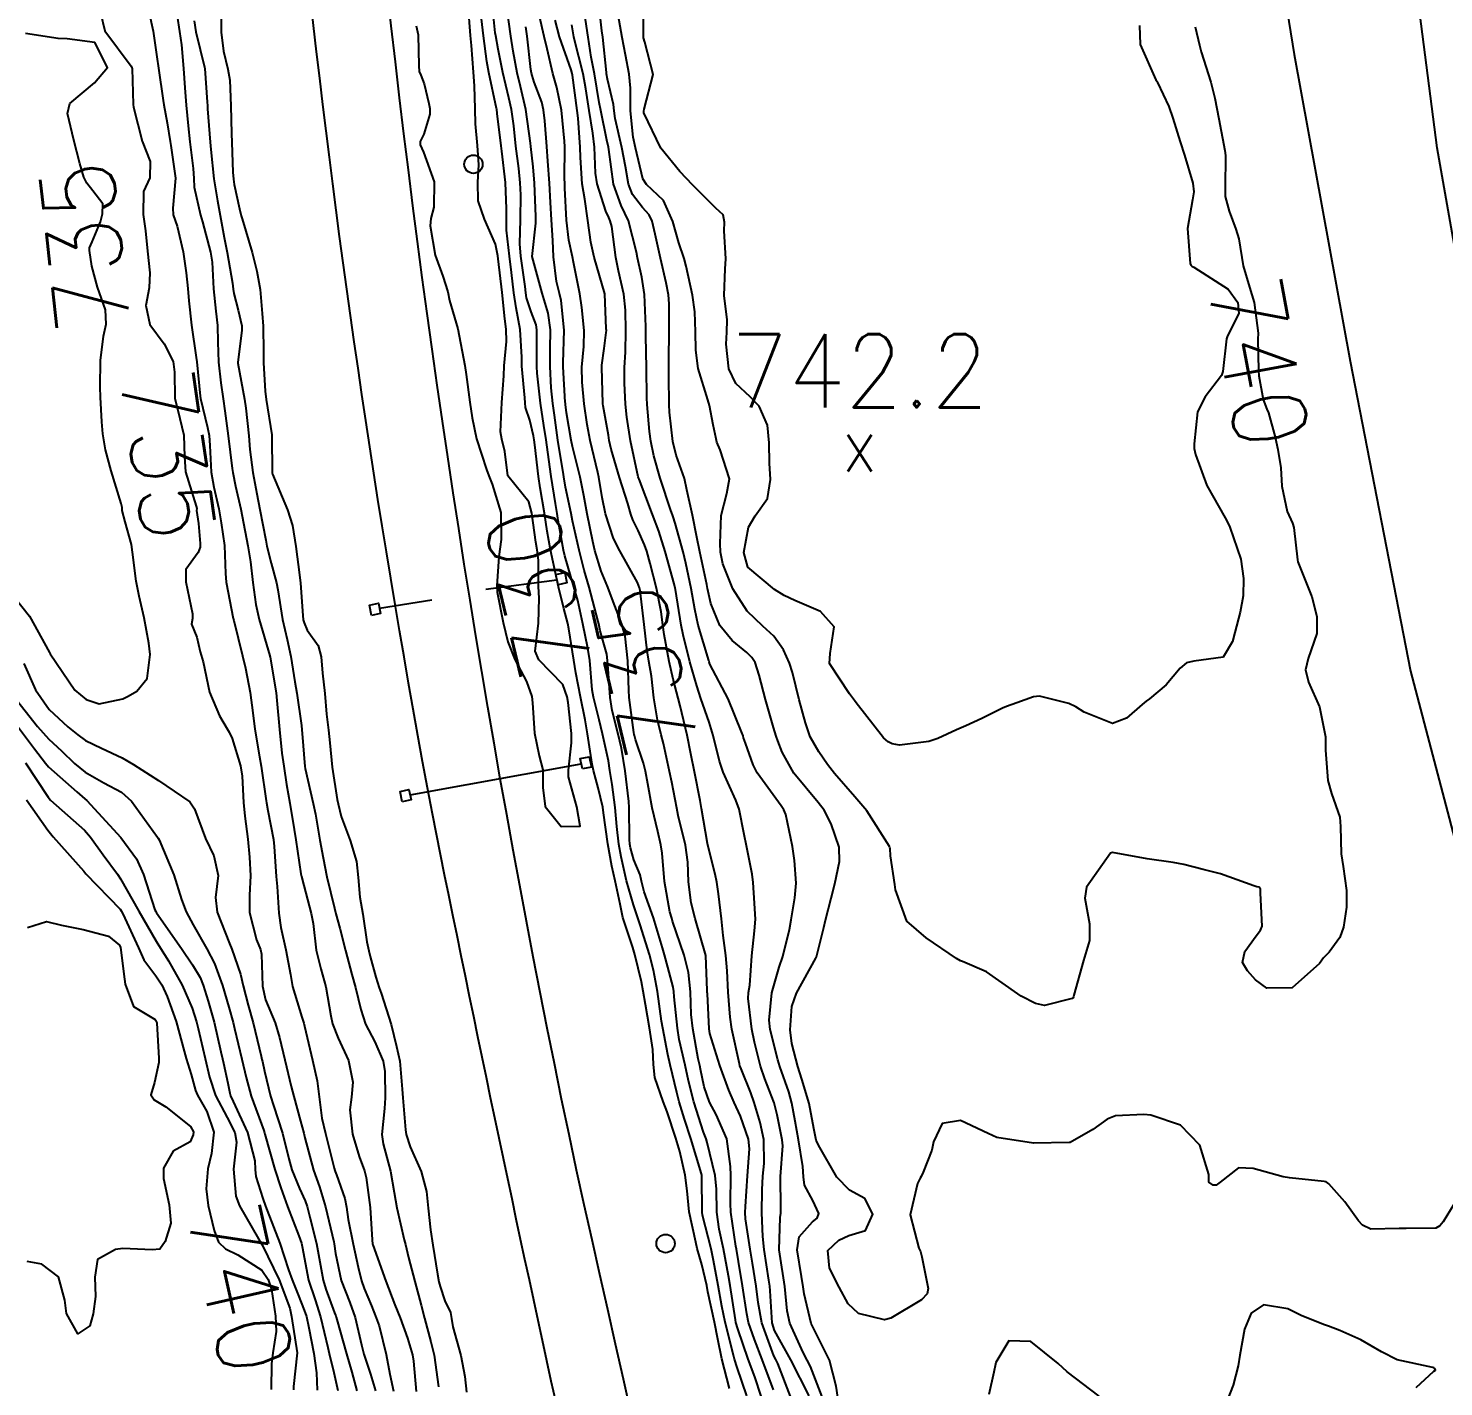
# Model space of a CAD drawing. Header units: metres. Extents: x 318500 to 325275, y 7408834 to 7428799.
# Drawn here: x 320151.9 to 320229.2, y 7413713.4 to 7413787.5 of the extents above; entities that cross this region are included whole.
import ezdxf
from ezdxf.enums import TextEntityAlignment as Align

# ---------------------------------------------------------------- set-up
doc = ezdxf.new("R2010")
doc.units = ezdxf.units.M
doc.header["$MEASUREMENT"] = 0
for name, color, linetype in [('Cotas', 45, 'Continuous'), ('Curvas de Nivel 1m', 11, 'Continuous'), ('Curvas de Nivel 5m', 15, 'Continuous'), ('Linha Férrea', 20, 'Continuous'), ('Pontos Cotados', 45, 'Continuous'), ('Postes', 20, 'Continuous'), ('Pórticos', 45, 'Continuous'), ('Vias Primárias', 230, 'Continuous')]:
    doc.layers.add(name, color=color, linetype=linetype)
doc.styles.add('Style-STANDARD', font='STANDARD.shx')

# ---------------------------------------------------------------- blocks, each defined once
blk = doc.blocks.new('ELVTXT_81')
at = {"layer": 'Pontos Cotados', "linetype": 'Continuous', "style": 'Style-STANDARD'}
for s, height, p in [('742.2', 4, (0, 4)), ('x', 3, (0, 0))]:
    blk.add_text(s, height=height, dxfattribs=at).set_placement(p, align=Align.MIDDLE_CENTER)

msp = doc.modelspace()

# ---------------------------------------------------------------- linework, layer by layer
at = {"layer": 'Curvas de Nivel 1m', "flags": 128}
for points, elevation in [([(320159.919, 7413788.962), (320160.168, 7413787.281), (320160.278, 7413786.56), (320160.388, 7413785.277), (320160.463, 7413784.21), (320160.534, 7413783.275), (320160.641, 7413782.135), (320160.737, 7413781.271), (320160.915, 7413779.822), (320160.95, 7413779.268), (320160.982, 7413778.794), (320161.323, 7413777.262), (320161.435, 7413776.898), (320161.87, 7413775.253), (320161.952, 7413774.702), (320162.031, 7413773.25), (320162.157, 7413772.037), (320162.25, 7413771.247), (320162.261, 7413770.332), (320162.305, 7413769.245), (320162.432, 7413768.124), (320162.553, 7413767.241), (320162.654, 7413766.6), (320162.838, 7413765.237), (320163.046, 7413763.44), (320163.078, 7413763.233), (320163.239, 7413762.487), (320163.517, 7413761.227), (320163.59, 7413760.853), (320163.906, 7413759.223), (320164.052, 7413758.356), (320164.183, 7413757.22), (320164.344, 7413756.026), (320164.524, 7413755.216), (320165.103, 7413753.228), (320165.105, 7413753.21), (320165.119, 7413753.153), (320165.444, 7413751.205), (320165.496, 7413750.791), (320165.628, 7413749.201), (320165.762, 7413747.915), (320165.861, 7413747.198), (320166.023, 7413746.197), (320166.191, 7413745.192), (320166.427, 7413743.75), (320166.522, 7413743.185), (320166.806, 7413741.338), (320166.834, 7413741.181), (320166.953, 7413740.695), (320167.36, 7413739.174), (320167.468, 7413738.626), (320167.635, 7413737.169), (320167.88, 7413736.155), (320168.169, 7413735.161), (320168.428, 7413733.585), (320168.527, 7413733.155), (320168.838, 7413732.36), (320169.393, 7413731.141), (320169.632, 7413729.961), (320169.559, 7413729.139), (320169.476, 7413728.453), (320169.612, 7413727.137), (320169.978, 7413725.905), (320170.269, 7413725.127), (320170.366, 7413724.756), (320170.571, 7413723.122), (320170.694, 7413721.363), (320170.712, 7413721.12), (320170.719, 7413721.09), (320171.441, 7413719.112), (320171.931, 7413717.823), (320172.218, 7413717.104), (320172.624, 7413716.007), (320172.894, 7413715.096), (320172.952, 7413714.748), (320173.089, 7413713.092)], 733), ([(320191.128, 7413712.852), (320190.603, 7413714.405), (320190.461, 7413714.861), (320190.405, 7413715.07), (320189.955, 7413716.867), (320189.765, 7413717.752), (320189.571, 7413718.871), (320189.321, 7413720.233), (320189.187, 7413720.875), (320188.717, 7413722.709), (320188.691, 7413722.88), (320188.682, 7413724.824), (320188.676, 7413724.881), (320188.656, 7413724.967), (320188.07, 7413726.891), (320187.737, 7413727.944), (320187.443, 7413728.9), (320187.312, 7413729.409), (320186.955, 7413730.908), (320186.828, 7413731.477), (320186.539, 7413732.915), (320186.482, 7413733.289), (320186.264, 7413734.919), (320186.041, 7413736.072), (320185.813, 7413736.926), (320185.304, 7413738.555), (320185.175, 7413738.936), (320184.94, 7413739.632), (320184.569, 7413740.946), (320184.28, 7413742.257), (320184.152, 7413742.952), (320184.042, 7413743.906), (320183.948, 7413744.956), (320183.775, 7413746.213), (320183.663, 7413746.961), (320183.577, 7413747.494), (320183.258, 7413748.967), (320183.071, 7413749.731), (320182.766, 7413750.973), (320182.698, 7413751.372), (320182.556, 7413752.976), (320182.464, 7413753.64), (320182.191, 7413754.979), (320181.903, 7413756.238), (320181.7, 7413756.985), (320181.195, 7413758.684), (320181.122, 7413758.991), (320180.835, 7413760.615), (320180.777, 7413760.997), (320180.687, 7413761.539), (320180.463, 7413763.002), (320180.328, 7413763.94), (320180.176, 7413765.007), (320180.062, 7413765.783), (320179.879, 7413767.011), (320179.69, 7413768.649), (320179.67, 7413769.015), (320179.681, 7413770.689), (320179.681, 7413771.015), (320179.634, 7413771.287), (320179.37, 7413772.001), (320179.116, 7413772.762), (320179.07, 7413773.025), (320179.029, 7413773.382), (320178.797, 7413775.029), (320178.749, 7413775.701), (320178.786, 7413777.03), (320178.803, 7413778.379), (320178.771, 7413779.03), (320178.688, 7413779.815), (320178.534, 7413781.034), (320178.41, 7413782.133), (320178.282, 7413783.039), (320178.148, 7413783.662), (320177.824, 7413785.046), (320177.559, 7413786.318), (320177.43, 7413787.051), (320177.409, 7413787.215), (320177.221, 7413789.054)], 732), ([(320191.919, 7413712.84), (320191.56, 7413713.882), (320191.205, 7413714.851), (320190.635, 7413716.506), (320190.532, 7413716.861), (320190.504, 7413716.999), (320190.213, 7413718.864), (320190.126, 7413719.407), (320189.855, 7413720.868), (320189.623, 7413721.954), (320189.487, 7413722.872), (320189.469, 7413724.137), (320189.408, 7413724.873), (320188.969, 7413726.676), (320188.908, 7413726.879), (320188.775, 7413727.233), (320188.231, 7413728.889), (320187.951, 7413730.033), (320187.758, 7413730.896), (320187.446, 7413732.296), (320187.345, 7413732.903), (320187.166, 7413734.615), (320187.15, 7413734.906), (320187.119, 7413735.143), (320186.891, 7413735.967), (320186.697, 7413736.712), (320186.644, 7413736.914), (320186.535, 7413737.286), (320186.036, 7413738.923), (320185.528, 7413740.354), (320185.381, 7413740.934), (320185.303, 7413741.274), (320184.971, 7413742.087), (320184.787, 7413742.752), (320184.754, 7413742.943), (320184.729, 7413743.198), (320184.702, 7413744.945), (320184.685, 7413745.275), (320184.496, 7413746.948), (320184.287, 7413748.186), (320184.108, 7413748.954), (320183.79, 7413750.248), (320183.67, 7413750.961), (320183.562, 7413752.515), (320183.538, 7413752.964), (320183.484, 7413753.325), (320183.136, 7413754.592), (320183.047, 7413754.971), (320183.018, 7413755.095), (320182.524, 7413756.976), (320182.261, 7413757.902), (320181.976, 7413758.982), (320181.62, 7413760.582), (320181.538, 7413760.987), (320181.242, 7413762.426), (320181.144, 7413762.992), (320181.121, 7413763.123), (320180.827, 7413764.997), (320180.644, 7413766.35), (320180.555, 7413767.001), (320180.463, 7413767.852), (320180.401, 7413769.004), (320180.407, 7413769.941), (320180.425, 7413771.004), (320180.286, 7413771.923), (320179.964, 7413773.011), (320179.423, 7413775.006), (320179.627, 7413776.827), (320179.623, 7413777.017), (320179.616, 7413777.191), (320179.548, 7413779.019), (320179.473, 7413779.906), (320179.339, 7413781.022), (320179.32, 7413781.195), (320179.067, 7413783.027), (320178.782, 7413784.281), (320178.601, 7413785.034), (320178.377, 7413786.219), (320178.259, 7413787.04), (320178.04, 7413788.596)], 733), ([(320229.73, 7413723.335), (320229.122, 7413722.344), (320228.933, 7413722.131), (320228.715, 7413721.994), (320227.107, 7413721.981), (320226.714, 7413721.99), (320225.168, 7413721.941), (320224.716, 7413722.163), (320224.506, 7413722.403), (320223.757, 7413723.441), (320222.879, 7413724.428), (320222.741, 7413724.52), (320222.63, 7413724.543), (320220.744, 7413724.744), (320220.401, 7413724.808), (320218.752, 7413725.252), (320217.951, 7413725.293), (320216.96, 7413724.507), (320216.738, 7413724.339), (320216.576, 7413724.35), (320216.334, 7413724.516), (320216.341, 7413724.921), (320215.856, 7413726.524), (320214.786, 7413727.614), (320213.179, 7413728.171), (320212.795, 7413728.209), (320211.239, 7413728.137), (320210.79, 7413727.952), (320210.007, 7413727.376), (320208.771, 7413726.676), (320208.72, 7413726.672), (320206.77, 7413726.64), (320204.774, 7413726.956), (320204.296, 7413727.158), (320202.788, 7413727.878), (320201.783, 7413727.712), (320201.308, 7413726.715), (320201.216, 7413726.263), (320200.745, 7413725.051), (320200.636, 7413724.827), (320200.585, 7413724.722), (320200.449, 7413724.436), (320200.048, 7413722.73), (320200.509, 7413720.907), (320200.602, 7413720.721), (320200.686, 7413720.443), (320201.024, 7413718.716), (320200.964, 7413718.41), (320200.654, 7413718.09), (320198.985, 7413717.087), (320198.643, 7413717.001), (320197.215, 7413717.341), (320196.651, 7413717.864), (320196.176, 7413718.785), (320195.641, 7413719.825), (320195.554, 7413720.791), (320196.144, 7413721.34), (320196.702, 7413721.603), (320197.606, 7413721.867), (320198.009, 7413722.761), (320197.572, 7413723.611), (320196.733, 7413724.069), (320196.033, 7413724.787), (320195.04, 7413726.524), (320194.916, 7413726.799), (320194.78, 7413727.437), (320194.525, 7413728.804), (320194.134, 7413730.131), (320193.909, 7413730.814), (320193.586, 7413732.071), (320193.494, 7413732.82), (320193.588, 7413734.1), (320193.833, 7413734.816), (320194.899, 7413736.724), (320194.938, 7413736.809), (320195.33, 7413738.398), (320195.428, 7413738.803), (320195.736, 7413740.011), (320195.938, 7413740.795), (320196.188, 7413742.008), (320196.16, 7413742.792), (320195.732, 7413744.066), (320195.348, 7413744.805), (320195.016, 7413745.229), (320193.696, 7413746.823), (320193.051, 7413747.973), (320192.816, 7413748.592), (320192.735, 7413748.835), (320192.581, 7413749.324), (320192.146, 7413750.844), (320191.796, 7413752.163), (320191.588, 7413752.853), (320191.411, 7413753.143), (320191.125, 7413753.401), (320190.33, 7413754.07), (320189.659, 7413754.882), (320189.158, 7413756.081), (320188.986, 7413756.892), (320188.942, 7413757.123), (320188.566, 7413758.896), (320188.404, 7413759.702), (320188.161, 7413760.901), (320187.864, 7413762.281), (320187.728, 7413762.905), (320187.269, 7413764.171), (320187.091, 7413764.913), (320186.905, 7413766.525), (320186.889, 7413766.916), (320186.882, 7413768.475), (320186.88, 7413768.917), (320186.875, 7413769.379), (320186.889, 7413770.917), (320186.893, 7413772.435), (320186.86, 7413772.918), (320186.735, 7413773.575), (320186.417, 7413774.925), (320186.127, 7413776.232), (320185.961, 7413776.932), (320185.8, 7413777.291), (320185.447, 7413777.683), (320184.898, 7413778.392), (320184.68, 7413778.952), (320184.515, 7413779.914), (320184.311, 7413780.958), (320183.943, 7413782.534), (320183.888, 7413782.964), (320183.86, 7413783.302), (320183.537, 7413784.684), (320183.479, 7413784.971), (320183.467, 7413785.045), (320183.268, 7413786.973), (320183.225, 7413787.324), (320183.03, 7413788.976)], 739), ([(320212.551, 7413787.615), (320212.597, 7413786.58), (320213.453, 7413784.659), (320213.508, 7413784.57), (320213.539, 7413784.513), (320214.16, 7413783.194), (320214.379, 7413782.557), (320214.776, 7413781.276), (320215.018, 7413780.547), (320215.467, 7413779.005), (320215.521, 7413778.539), (320215.456, 7413778.108), (320215.182, 7413776.544), (320215.322, 7413774.631), (320215.35, 7413774.541), (320215.409, 7413774.488), (320215.518, 7413774.428), (320217.391, 7413773.237), (320217.925, 7413772.505), (320217.981, 7413771.897), (320217.362, 7413770.676), (320217.298, 7413770.511), (320217.107, 7413768.739), (320217.024, 7413768.515), (320216.138, 7413767.353), (320215.716, 7413766.534), (320215.537, 7413764.79), (320215.542, 7413764.536), (320215.607, 7413764.203), (320216.231, 7413762.525), (320217.224, 7413760.747), (320217.36, 7413760.509), (320217.48, 7413760.245), (320218.078, 7413758.501), (320218.237, 7413757.446), (320218.214, 7413756.5), (320218.055, 7413755.602), (320217.762, 7413754.504), (320217.633, 7413754.007), (320217.126, 7413753.153), (320215.522, 7413752.932), (320215.123, 7413752.847), (320214.768, 7413752.545), (320214.012, 7413751.651), (320213.095, 7413750.877), (320212.912, 7413750.752), (320212.702, 7413750.574), (320211.842, 7413749.819), (320211.074, 7413749.53), (320209.545, 7413750.151), (320209.087, 7413750.45), (320208.702, 7413750.626), (320207.096, 7413751.023), (320206.768, 7413750.98), (320205.855, 7413750.662), (320205.296, 7413750.459), (320205.085, 7413750.369), (320203.955, 7413749.809), (320203.071, 7413749.401), (320202.579, 7413749.195), (320201.555, 7413748.723), (320201.058, 7413748.545), (320199.452, 7413748.35), (320199.057, 7413748.418), (320198.841, 7413748.537), (320198.582, 7413748.757), (320197.088, 7413750.662), (320197.009, 7413750.781), (320196.729, 7413751.152), (320195.65, 7413752.802), (320195.677, 7413753.353), (320195.902, 7413754.799), (320195.153, 7413755.649), (320193.747, 7413756.238), (320193.165, 7413756.519), (320192.634, 7413756.838), (320191.188, 7413758.065), (320190.964, 7413758.864), (320191.214, 7413760.243), (320191.586, 7413760.855), (320192.262, 7413761.817), (320192.431, 7413762.842), (320192.373, 7413763.734), (320192.349, 7413764.844), (320192.251, 7413765.807), (320191.81, 7413766.852), (320191.307, 7413767.353), (320190.536, 7413768.09), (320190.148, 7413768.878), (320189.997, 7413770.233), (320190.039, 7413770.88), (320190.05, 7413771.563), (320189.902, 7413772.882), (320189.949, 7413774.335), (320189.991, 7413774.881), (320189.901, 7413776.415), (320189.914, 7413776.883), (320189.846, 7413777.286), (320189.448, 7413777.641), (320188.192, 7413778.903), (320187.471, 7413779.641), (320186.444, 7413780.926), (320185.519, 7413782.846), (320185.508, 7413782.94), (320185.521, 7413783.046), (320186.014, 7413784.933), (320185.567, 7413786.712), (320185.499, 7413786.941), (320185.489, 7413787.023), (320185.491, 7413788.942)], 741), ([(320158.507, 7413788.38), (320158.738, 7413787.298), (320158.932, 7413785.913), (320159.031, 7413785.295), (320159.285, 7413783.53), (320159.323, 7413783.292), (320159.505, 7413782.307), (320159.668, 7413781.287), (320159.713, 7413781.06), (320159.956, 7413779.283), (320159.813, 7413777.654), (320159.827, 7413777.284), (320160.05, 7413776.661), (320160.384, 7413775.275), (320160.538, 7413774.128), (320160.624, 7413773.271), (320160.689, 7413772.586), (320160.84, 7413771.268), (320161.088, 7413769.509), (320161.121, 7413769.263), (320161.302, 7413767.39), (320161.324, 7413767.26), (320161.71, 7413765.68), (320161.787, 7413765.252), (320161.826, 7413764.697), (320161.912, 7413763.25), (320162.058, 7413762.427), (320162.326, 7413761.243), (320162.458, 7413760.487), (320162.635, 7413759.238), (320162.693, 7413757.722), (320162.717, 7413757.237), (320163.114, 7413755.256), (320163.12, 7413755.23), (320163.123, 7413755.214), (320163.139, 7413755.154), (320163.62, 7413753.225), (320163.774, 7413752.559), (320164.03, 7413751.221), (320164.173, 7413750.12), (320164.29, 7413749.218), (320164.547, 7413747.713), (320164.633, 7413747.214), (320164.913, 7413745.31), (320164.927, 7413745.211), (320165.004, 7413744.788), (320165.303, 7413743.197), (320165.348, 7413742.825), (320165.46, 7413741.195), (320165.513, 7413740.633), (320165.602, 7413739.193), (320165.704, 7413738.407), (320165.987, 7413737.189), (320166.239, 7413735.834), (320166.349, 7413735.185), (320166.855, 7413733.504), (320166.96, 7413733.178), (320167.002, 7413733.023), (320167.429, 7413731.171), (320167.685, 7413730.043), (320167.802, 7413729.165), (320167.947, 7413727.998), (320168.134, 7413727.16), (320168.623, 7413725.271), (320168.657, 7413725.151), (320168.678, 7413725.089), (320168.738, 7413724.911), (320169.201, 7413723.619), (320169.295, 7413723.141), (320169.381, 7413722.469), (320169.655, 7413721.136), (320169.922, 7413719.881), (320170.101, 7413719.128), (320170.244, 7413718.715), (320170.646, 7413717.758), (320170.914, 7413717.117), (320171.072, 7413716.677), (320171.449, 7413715.112), (320171.659, 7413714.044), (320171.857, 7413713.107)], 734), ([(320160.983, 7413787.865), (320161.067, 7413787.268), (320161.541, 7413785.347), (320161.556, 7413785.26), (320161.691, 7413783.427), (320161.698, 7413783.257), (320161.709, 7413783.065), (320161.853, 7413781.255), (320161.885, 7413780.852), (320162.048, 7413779.251), (320162.255, 7413778.055), (320162.404, 7413777.246), (320162.623, 7413776.041), (320162.783, 7413775.239), (320163.072, 7413773.548), (320163.101, 7413773.234), (320163.136, 7413772.992), (320163.369, 7413772.087), (320163.576, 7413771.228), (320163.586, 7413770.999), (320163.361, 7413769.23), (320163.363, 7413769.196), (320163.715, 7413767.226), (320163.789, 7413766.731), (320163.956, 7413765.223), (320164.016, 7413764.475), (320164.175, 7413763.221), (320164.389, 7413762.062), (320164.56, 7413761.217), (320164.879, 7413759.537), (320164.947, 7413759.213), (320165.186, 7413758.284), (320165.477, 7413757.205), (320165.541, 7413756.828), (320165.794, 7413755.2), (320166.044, 7413754.111), (320166.255, 7413753.193), (320166.476, 7413751.812), (320166.57, 7413751.188), (320166.825, 7413749.422), (320166.852, 7413749.183), (320166.87, 7413748.994), (320167.023, 7413747.18), (320167.039, 7413747.085), (320167.471, 7413745.173), (320167.59, 7413744.583), (320167.841, 7413743.167), (320168.01, 7413742.204), (320168.219, 7413741.161), (320168.631, 7413739.458), (320168.713, 7413739.153), (320168.918, 7413738.369), (320169.242, 7413737.145), (320169.587, 7413735.84), (320169.776, 7413735.137), (320170.063, 7413733.931), (320170.319, 7413733.128), (320170.836, 7413732.165), (320171.297, 7413731.115), (320171.381, 7413730.547), (320171.392, 7413729.114), (320171.37, 7413728.536), (320171.224, 7413727.115), (320171.284, 7413726.593), (320171.687, 7413725.111), (320171.886, 7413723.951), (320172.03, 7413723.107), (320172.435, 7413721.361), (320172.499, 7413721.102), (320172.68, 7413720.401), (320173.021, 7413719.095), (320173.355, 7413717.797), (320173.544, 7413717.086), (320173.897, 7413715.805), (320174.065, 7413715.078), (320174.311, 7413713.347)], 732), ([(320162.459, 7413788.375), (320162.456, 7413787.247), (320162.577, 7413786.222), (320162.819, 7413785.241), (320162.919, 7413784.625), (320162.975, 7413783.238), (320163.013, 7413781.722), (320163.031, 7413781.237), (320163.086, 7413779.615), (320163.119, 7413779.235), (320163.168, 7413778.945), (320163.444, 7413777.609), (320163.55, 7413777.229), (320163.604, 7413777.062), (320164.14, 7413775.223), (320164.402, 7413774.213), (320164.575, 7413773.218), (320164.688, 7413771.896), (320164.734, 7413771.216), (320164.762, 7413769.792), (320164.751, 7413769.216), (320164.852, 7413767.669), (320164.911, 7413767.214), (320165.209, 7413765.282), (320165.214, 7413765.211), (320165.228, 7413763.233), (320165.232, 7413763.21), (320165.249, 7413763.137), (320166.075, 7413761.197), (320166.35, 7413760.332), (320166.529, 7413759.19), (320166.728, 7413757.636), (320166.783, 7413757.186), (320166.907, 7413755.42), (320166.933, 7413755.183), (320166.973, 7413755.017), (320167.134, 7413754.628), (320167.738, 7413753.783), (320167.907, 7413753.168), (320167.986, 7413752.288), (320168.104, 7413751.165), (320168.193, 7413750.043), (320168.298, 7413749.161), (320168.377, 7413748.484), (320168.509, 7413747.158), (320168.784, 7413745.383), (320168.831, 7413745.153), (320169, 7413744.458), (320169.486, 7413743.145), (320169.835, 7413742.008), (320169.921, 7413741.136), (320170.017, 7413740.061), (320170.171, 7413739.131), (320170.407, 7413737.628), (320170.508, 7413737.126), (320170.588, 7413736.815), (320170.886, 7413735.689), (320171.068, 7413735.118), (320171.176, 7413734.817), (320171.717, 7413733.111), (320172.021, 7413731.92), (320172.192, 7413731.106), (320172.332, 7413729.578), (320172.355, 7413729.104), (320172.507, 7413727.37), (320172.546, 7413727.102), (320172.76, 7413726.432), (320173.367, 7413725.091), (320173.652, 7413724.009), (320173.736, 7413723.085), (320173.87, 7413721.915), (320174.007, 7413721.08), (320174.252, 7413719.491), (320174.332, 7413719.075), (320174.397, 7413718.814), (320174.65, 7413718.031), (320174.971, 7413717.392), (320175.015, 7413717.064), (320175.082, 7413716.615), (320175.523, 7413715.056), (320175.738, 7413713.907), (320175.842, 7413713.051)], 731), ([(320190.192, 7413713.258), (320189.769, 7413714.868), (320189.547, 7413715.95), (320189.362, 7413716.873), (320189.01, 7413718.523), (320188.941, 7413718.877), (320188.677, 7413720.012), (320188.428, 7413720.884), (320188.34, 7413721.241), (320187.993, 7413722.891), (320187.869, 7413724.031), (320187.774, 7413724.894), (320187.478, 7413726.181), (320187.266, 7413726.903), (320186.791, 7413728.34), (320186.563, 7413728.914), (320186.118, 7413730.226), (320186.047, 7413730.922), (320186.005, 7413731.75), (320185.82, 7413732.925), (320185.595, 7413734.203), (320185.484, 7413734.931), (320185.385, 7413735.433), (320185.023, 7413736.938), (320184.905, 7413737.305), (320184.362, 7413738.949), (320184.216, 7413739.676), (320183.943, 7413740.955), (320183.767, 7413741.757), (320183.554, 7413742.961), (320183.309, 7413744.662), (320183.266, 7413744.966), (320183.026, 7413746.024), (320182.759, 7413746.973), (320182.698, 7413747.319), (320182.444, 7413748.976), (320182.312, 7413749.737), (320182.055, 7413750.98), (320181.796, 7413752.297), (320181.689, 7413752.984), (320181.421, 7413754.703), (320181.361, 7413754.988), (320181.152, 7413755.811), (320180.85, 7413756.995), (320180.764, 7413757.408), (320180.422, 7413759.002), (320180.228, 7413760.023), (320180.083, 7413761.007), (320179.854, 7413762.397), (320179.763, 7413763.012), (320179.563, 7413764.728), (320179.526, 7413765.016), (320179.493, 7413765.227), (320179.291, 7413766.089), (320179.052, 7413766.778), (320179.033, 7413767.024), (320179.027, 7413767.302), (320178.86, 7413769.027), (320178.853, 7413769.511), (320178.767, 7413771.029), (320178.548, 7413772.208), (320178.423, 7413773.034), (320178.298, 7413774.135), (320178.173, 7413775.039), (320178.027, 7413776.445), (320178.016, 7413777.041), (320178.023, 7413777.619), (320177.959, 7413779.043), (320177.768, 7413780.764), (320177.73, 7413781.046), (320177.516, 7413782.816), (320177.488, 7413783.05), (320177.477, 7413783.094), (320177.048, 7413785.055), (320176.953, 7413785.652), (320176.763, 7413787.058), (320176.661, 7413787.982)], 731), ([(320194.525, 7413712.857), (320193.524, 7413714.816), (320192.634, 7413716.413), (320192.506, 7413716.832), (320192.412, 7413718.588), (320192.392, 7413718.834), (320192.338, 7413719.162), (320192.08, 7413720.839), (320191.997, 7413721.544), (320191.954, 7413722.841), (320191.974, 7413724.083), (320192.013, 7413724.841), (320192.07, 7413725.521), (320192.053, 7413726.841), (320191.862, 7413727.765), (320191.531, 7413728.849), (320191.344, 7413729.39), (320190.818, 7413730.696), (320190.754, 7413730.861), (320190.725, 7413730.958), (320190.307, 7413732.865), (320190.216, 7413733.51), (320190.111, 7413734.868), (320190.059, 7413736.036), (320189.982, 7413736.869), (320189.832, 7413737.961), (320189.754, 7413738.878), (320189.592, 7413740.239), (320189.488, 7413740.882), (320189.403, 7413741.322), (320189.001, 7413742.89), (320188.981, 7413742.984), (320188.666, 7413744.893), (320188.584, 7413745.327), (320188.268, 7413746.898), (320188.073, 7413747.877), (320187.873, 7413748.902), (320187.498, 7413750.491), (320187.388, 7413750.907), (320187.106, 7413751.96), (320186.892, 7413752.913), (320186.614, 7413754.397), (320186.543, 7413754.919), (320186.454, 7413755.617), (320186.211, 7413756.924), (320185.861, 7413758.259), (320185.668, 7413758.933), (320185.549, 7413759.28), (320185.211, 7413760.067), (320184.919, 7413760.646), (320184.806, 7413760.946), (320184.641, 7413761.536), (320184.177, 7413762.956), (320183.729, 7413764.508), (320183.627, 7413764.965), (320183.575, 7413765.258), (320183.299, 7413766.856), (320183.281, 7413766.97), (320183.278, 7413766.992), (320183.215, 7413768.971), (320183.223, 7413769.08), (320183.345, 7413769.994), (320183.462, 7413770.864), (320183.468, 7413770.968), (320183.465, 7413771.073), (320183.38, 7413772.97), (320182.794, 7413774.976), (320182.612, 7413775.788), (320182.463, 7413776.98), (320182.287, 7413778.147), (320182.151, 7413778.983), (320182.055, 7413780.411), (320182.04, 7413780.985), (320181.932, 7413782.567), (320181.881, 7413782.986), (320181.621, 7413784.908), (320181.604, 7413784.989), (320181.543, 7413785.196), (320180.916, 7413787), (320180.68, 7413787.907)], 736), ([(320195.25, 7413712.793), (320194.605, 7413714.453), (320194.424, 7413714.803), (320194.207, 7413715.215), (320193.48, 7413716.817), (320193.325, 7413717.498), (320193.197, 7413718.822), (320192.928, 7413720.585), (320192.902, 7413720.827), (320192.952, 7413722.59), (320192.978, 7413722.826), (320192.981, 7413723.085), (320192.977, 7413724.826), (320193.091, 7413726.499), (320193.063, 7413726.826), (320192.79, 7413728.191), (320192.614, 7413728.833), (320192.12, 7413730.147), (320191.883, 7413730.844), (320191.547, 7413732.141), (320191.407, 7413732.852), (320191.208, 7413734.522), (320191.229, 7413734.855), (320191.293, 7413735.263), (320191.395, 7413736.853), (320191.557, 7413738.214), (320191.598, 7413738.85), (320191.514, 7413740.289), (320191.484, 7413740.852), (320191.427, 7413741.315), (320191.11, 7413742.858), (320190.989, 7413743.471), (320190.705, 7413744.865), (320190.531, 7413745.353), (320189.845, 7413746.878), (320189.643, 7413747.478), (320189.301, 7413748.886), (320189.071, 7413749.602), (320188.625, 7413750.895), (320188.405, 7413751.592), (320188.025, 7413752.901), (320187.659, 7413754.38), (320187.552, 7413754.906), (320187.242, 7413756.836), (320187.227, 7413756.909), (320187.174, 7413757.147), (320186.682, 7413758.918), (320186.322, 7413760.034), (320185.987, 7413760.929), (320185.249, 7413762.861), (320185.221, 7413762.94), (320185.208, 7413762.984), (320184.784, 7413764.947), (320184.587, 7413766.244), (320184.517, 7413766.952), (320184.457, 7413768.093), (320184.465, 7413768.953), (320184.507, 7413769.788), (320184.524, 7413770.953), (320184.507, 7413772.089), (320184.418, 7413772.954), (320184.128, 7413774.23), (320183.98, 7413774.961), (320183.757, 7413776.643), (320183.678, 7413776.966), (320183.607, 7413777.133), (320183.445, 7413777.493), (320182.962, 7413778.975), (320182.878, 7413779.567), (320182.816, 7413780.977), (320182.735, 7413781.745), (320182.53, 7413782.98), (320182.346, 7413784.167), (320182.194, 7413784.983), (320181.729, 7413786.827), (320181.692, 7413786.989), (320181.58, 7413787.655)], 737), ([(320196.088, 7413712.785), (320196.003, 7413713.372), (320195.635, 7413714.79), (320194.64, 7413716.8), (320194.266, 7413718.416), (320194.205, 7413718.807), (320194.122, 7413719.355), (320193.886, 7413720.812), (320193.985, 7413721.527), (320194.713, 7413722.351), (320194.97, 7413722.543), (320195.068, 7413722.797), (320194.727, 7413723.508), (320194.28, 7413724.351), (320194.219, 7413724.808), (320194.193, 7413725.364), (320193.947, 7413726.812), (320193.763, 7413727.837), (320193.594, 7413728.818), (320193.418, 7413729.433), (320192.933, 7413730.828), (320192.825, 7413731.182), (320192.411, 7413732.837), (320192.35, 7413733.345), (320192.497, 7413734.836), (320192.894, 7413736.239), (320193.093, 7413736.828), (320193.458, 7413738.288), (320193.552, 7413738.824), (320193.742, 7413740.028), (320193.814, 7413740.821), (320193.738, 7413742.056), (320193.624, 7413742.824), (320193.263, 7413744.571), (320193.155, 7413744.829), (320193.013, 7413745.037), (320191.693, 7413746.85), (320191.471, 7413747.28), (320191.056, 7413748.459), (320190.957, 7413748.76), (320190.924, 7413748.862), (320190.845, 7413749.081), (320190.118, 7413750.875), (320189.118, 7413752.772), (320189.069, 7413752.891), (320189.049, 7413752.963), (320188.467, 7413754.897), (320188.285, 7413755.767), (320188.091, 7413756.901), (320187.805, 7413758.289), (320187.658, 7413758.905), (320187.216, 7413760.468), (320187.11, 7413760.803), (320187.068, 7413760.912), (320186.978, 7413761.16), (320186.397, 7413762.923), (320186.051, 7413764.145), (320185.886, 7413764.931), (320185.814, 7413765.46), (320185.695, 7413766.934), (320185.68, 7413767.309), (320185.653, 7413768.935), (320185.618, 7413770.674), (320185.616, 7413770.936), (320185.617, 7413771.191), (320185.54, 7413772.938), (320185.394, 7413773.881), (320185.167, 7413774.944), (320185.117, 7413775.242), (320184.671, 7413776.952), (320184.283, 7413777.792), (320183.86, 7413778.964), (320183.605, 7413780.851), (320183.583, 7413780.969), (320183.496, 7413781.359), (320183.16, 7413782.974), (320183.082, 7413783.417), (320182.82, 7413784.977), (320182.644, 7413785.888), (320182.466, 7413786.981), (320182.274, 7413788.299)], 738), ([(320192.585, 7413713.18), (320191.961, 7413714.84), (320191.544, 7413715.929), (320191.231, 7413716.851), (320191.125, 7413717.333), (320190.902, 7413718.856), (320190.68, 7413720.18), (320190.566, 7413720.861), (320190.537, 7413721.017), (320190.251, 7413722.865), (320190.235, 7413723.355), (320190.256, 7413724.865), (320190.241, 7413725.372), (320190.042, 7413726.867), (320189.457, 7413728.207), (320189.095, 7413728.877), (320188.808, 7413729.713), (320188.601, 7413730.666), (320188.558, 7413730.884), (320188.479, 7413731.231), (320188.181, 7413732.89), (320188.095, 7413733.658), (320188.05, 7413734.892), (320187.954, 7413735.957), (320187.718, 7413736.898), (320187.08, 7413738.755), (320187.035, 7413738.909), (320186.935, 7413739.263), (320186.646, 7413740.915), (320186.516, 7413742.457), (320186.447, 7413742.918), (320186.269, 7413743.642), (320185.97, 7413744.926), (320185.724, 7413746.235), (320185.604, 7413746.932), (320185.489, 7413747.378), (320185.057, 7413748.653), (320184.995, 7413748.877), (320184.983, 7413748.941), (320184.959, 7413749.044), (320184.712, 7413750.946), (320184.684, 7413751.359), (320184.633, 7413752.947), (320184.487, 7413754.303), (320184.313, 7413754.952), (320183.792, 7413756.329), (320183.542, 7413756.964), (320183.183, 7413757.852), (320182.832, 7413758.974), (320182.721, 7413759.459), (320182.425, 7413760.978), (320182.236, 7413761.979), (320182.035, 7413762.982), (320181.62, 7413764.641), (320181.538, 7413764.987), (320181.295, 7413766.48), (320181.239, 7413766.931), (320181.231, 7413766.991), (320181.224, 7413767.068), (320181.114, 7413768.993), (320181.117, 7413769.21), (320181.17, 7413770.993), (320180.998, 7413772.618), (320180.909, 7413772.997), (320180.746, 7413773.643), (320180.581, 7413775.002), (320180.542, 7413775.884), (320180.466, 7413777.005), (320180.411, 7413777.967), (320180.362, 7413779.006), (320180.277, 7413780.209), (320180.226, 7413781.009), (320180.111, 7413782.411), (320180.043, 7413783.012), (320179.942, 7413783.432), (320179.535, 7413784.515), (320179.41, 7413784.893), (320179.377, 7413785.022), (320179.346, 7413785.22), (320179.148, 7413787.026), (320179.071, 7413787.534)], 734), ([(320151.687, 7413752.808), (320152.315, 7413751.378), (320153.074, 7413750.297), (320154.082, 7413749.355), (320154.622, 7413748.913), (320155.053, 7413748.61), (320155.913, 7413748.192), (320157.043, 7413747.653), (320157.666, 7413747.304), (320159.027, 7413746.432), (320160.736, 7413745.263), (320161.004, 7413744.879), (320161.598, 7413743.251), (320162.047, 7413742.321), (320162.279, 7413741.24), (320162.143, 7413740.041), (320162.24, 7413739.24), (320162.905, 7413737.539), (320163.041, 7413737.228), (320163.514, 7413735.849), (320163.653, 7413735.218), (320163.915, 7413734.163), (320164.191, 7413733.21), (320164.634, 7413731.392), (320164.675, 7413731.202), (320164.704, 7413731.086), (320164.814, 7413730.561), (320165.139, 7413729.197), (320165.3, 7413728.687), (320165.799, 7413727.19), (320166.146, 7413725.789), (320166.314, 7413725.184), (320166.73, 7413724.157), (320167.032, 7413723.485), (320167.134, 7413723.174), (320167.29, 7413722.593), (320167.657, 7413721.165), (320167.864, 7413719.97), (320168.015, 7413719.16), (320168.168, 7413718.67), (320168.642, 7413717.378), (320168.708, 7413717.217), (320168.733, 7413717.149), (320168.769, 7413717.018), (320169.291, 7413715.14), (320169.58, 7413714.15), (320169.847, 7413713.131)], 736), ([(320151.085, 7413751.075), (320152.426, 7413749.376), (320153.053, 7413748.673), (320153.73, 7413748.043), (320154.452, 7413747.349), (320155.033, 7413746.872), (320156.05, 7413746.299), (320157.017, 7413745.781), (320157.551, 7413745.302), (320158.981, 7413743.336), (320159.018, 7413743.28), (320159.063, 7413743.195), (320159.876, 7413741.271), (320160.284, 7413739.923), (320160.54, 7413739.264), (320160.919, 7413738.547), (320161.668, 7413737.248), (320162.089, 7413736.439), (320162.528, 7413735.235), (320162.862, 7413734.059), (320163.096, 7413733.226), (320163.182, 7413732.887), (320163.579, 7413731.219), (320163.81, 7413730.215), (320164.085, 7413729.211), (320164.772, 7413727.324), (320164.816, 7413727.2), (320164.836, 7413727.132), (320165.387, 7413725.194), (320165.712, 7413724.209), (320166.074, 7413723.186), (320166.696, 7413721.583), (320166.829, 7413721.178), (320166.862, 7413721.003), (320167.221, 7413719.172), (320167.57, 7413718.087), (320167.878, 7413717.161), (320168.277, 7413715.493), (320168.351, 7413715.154), (320168.595, 7413714.134), (320168.811, 7413713.147)], 737), ([(320151.333, 7413749.387), (320152.271, 7413748.154), (320152.86, 7413747.372), (320153.037, 7413747.161), (320154.567, 7413745.797), (320155.011, 7413745.429), (320155.114, 7413745.338), (320156.98, 7413743.31), (320157.827, 7413742.156), (320158.215, 7413741.291), (320158.839, 7413739.374), (320158.885, 7413739.281), (320158.929, 7413739.207), (320160.291, 7413737.266), (320160.891, 7413736.369), (320161.307, 7413735.676), (320161.477, 7413735.251), (320161.737, 7413734.377), (320162.06, 7413733.242), (320162.437, 7413731.625), (320162.526, 7413731.234), (320162.578, 7413730.994), (320162.807, 7413729.909), (320162.932, 7413729.358), (320162.967, 7413729.227), (320163.11, 7413728.91), (320163.889, 7413727.213), (320164.282, 7413725.672), (320164.303, 7413725.207), (320164.347, 7413724.816), (320164.724, 7413723.623), (320164.861, 7413723.199), (320164.957, 7413722.957), (320165.659, 7413721.19), (320166.125, 7413719.729), (320166.323, 7413719.183), (320166.652, 7413718.369), (320166.987, 7413717.519), (320167.106, 7413717.173), (320167.241, 7413716.561), (320167.498, 7413715.167), (320167.656, 7413714.102), (320167.697, 7413713.163)], 738), ([(320151.77, 7413747.383), (320153.012, 7413745.521), (320153.142, 7413745.359), (320154.986, 7413743.713), (320155.326, 7413743.335), (320156.014, 7413742.367), (320156.791, 7413741.313), (320156.956, 7413741.057), (320157.96, 7413739.295), (320158.906, 7413737.662), (320159.147, 7413737.278), (320159.578, 7413736.588), (320160.318, 7413735.266), (320160.861, 7413734.01), (320161.109, 7413733.256), (320161.199, 7413732.9), (320161.577, 7413731.249), (320161.81, 7413730.245), (320162.147, 7413729.24), (320162.782, 7413728.04), (320163.194, 7413727.224), (320163.29, 7413726.694), (320163.117, 7413725.224), (320163.243, 7413723.74), (320163.446, 7413723.219), (320164.481, 7413721.416), (320164.62, 7413721.201), (320164.688, 7413721.087), (320165.623, 7413719.19), (320166.191, 7413717.638), (320166.294, 7413717.183), (320166.599, 7413715.191), (320166.402, 7413713.362), (320166.401, 7413713.182)], 739), ([(320151.883, 7413738.408), (320152.921, 7413738.734), (320153.737, 7413738.532), (320154.914, 7413738.302), (320156.297, 7413737.932), (320156.902, 7413737.444), (320156.956, 7413737.309), (320157.167, 7413735.59), (320157.209, 7413735.305), (320157.663, 7413734.099), (320158.852, 7413733.386), (320158.924, 7413733.279), (320158.945, 7413733.183), (320159.048, 7413731.278), (320159.052, 7413731.043), (320158.807, 7413729.947), (320158.61, 7413729.283), (320158.796, 7413729.008), (320159.435, 7413728.629), (320160.774, 7413727.549), (320160.933, 7413727.258), (320160.931, 7413727.094), (320160.762, 7413726.713), (320159.828, 7413726.195), (320159.3, 7413725.274), (320159.302, 7413724.706), (320159.61, 7413723.271), (320159.699, 7413722.276), (320159.389, 7413721.273), (320159.106, 7413720.853), (320158.683, 7413720.814), (320157.093, 7413720.894), (320156.683, 7413720.844), (320155.7, 7413720.299), (320155.558, 7413719.327), (320155.59, 7413718.266), (320155.473, 7413717.328), (320155.289, 7413716.671), (320154.623, 7413716.23), (320154.02, 7413717.346), (320153.915, 7413718.08), (320153.569, 7413719.351), (320152.67, 7413720.031), (320151.862, 7413720.182)], 741), ([(320227.648, 7413713.311), (320228.608, 7413714.193), (320228.701, 7413714.256), (320228.668, 7413714.349), (320228.611, 7413714.385), (320228.564, 7413714.397), (320226.617, 7413714.82), (320225.762, 7413715.249), (320224.633, 7413715.914), (320223.487, 7413716.417), (320222.87, 7413716.654), (320222.643, 7413716.73), (320221.416, 7413717.217), (320220.651, 7413717.6), (320219.315, 7413717.812), (320218.649, 7413717.357), (320218.278, 7413716.485), (320218.031, 7413715.077), (320217.945, 7413714.49), (320217.658, 7413713.43), (320217.302, 7413712.499)], 738), ([(320210.347, 7413712.83), (320208.603, 7413714.156), (320208.115, 7413714.625), (320206.628, 7413715.81), (320205.428, 7413715.858), (320204.721, 7413714.668), (320204.7, 7413714.577), (320204.602, 7413714.149), (320204.332, 7413712.925)], 738)]:
    msp.add_lwpolyline(points, dxfattribs=dict(at, elevation=elevation))
at = {"layer": 'Curvas de Nivel 5m', "flags": 128}
for points, elevation in [([(320155.638, 7413789.301), (320156.094, 7413787.332), (320157.541, 7413785.398), (320157.581, 7413785.31), (320157.586, 7413785.263), (320157.65, 7413783.309), (320157.668, 7413783.159), (320158.139, 7413781.304), (320158.57, 7413780.203), (320158.563, 7413779.299), (320158.204, 7413778.551), (320158.191, 7413777.302), (320158.314, 7413776.414), (320158.436, 7413775.3), (320158.565, 7413774.126), (320158.519, 7413773.299), (320158.341, 7413772.33), (320158.555, 7413771.298), (320159.344, 7413770.248), (320159.826, 7413769.283), (320159.903, 7413768.7), (320159.921, 7413767.281), (320160.187, 7413766.175), (320160.418, 7413765.273), (320160.451, 7413764.083), (320160.504, 7413763.271), (320161.095, 7413761.389), (320161.123, 7413761.261), (320161.104, 7413761.147), (320161.212, 7413760.451), (320161.297, 7413759.355), (320161.305, 7413759.258), (320161.302, 7413759.155), (320161.194, 7413758.858), (320160.519, 7413757.931), (320160.517, 7413757.27), (320160.887, 7413755.521), (320160.879, 7413755.264), (320160.832, 7413754.959), (320161.13, 7413754.235), (320161.306, 7413753.441), (320161.359, 7413753.256), (320161.469, 7413752.901), (320161.816, 7413751.249), (320162.368, 7413749.943), (320162.775, 7413749.234), (320162.89, 7413749.064), (320163.055, 7413748.718), (320163.502, 7413747.225), (320163.588, 7413746.668), (320163.67, 7413745.223), (320163.745, 7413744.472), (320163.897, 7413743.216), (320163.995, 7413742.239), (320164.043, 7413741.214), (320163.992, 7413740.167), (320163.991, 7413739.214), (320164.385, 7413737.731), (320164.602, 7413737.204), (320164.645, 7413736.952), (320164.699, 7413735.203), (320164.869, 7413734.464), (320165.391, 7413733.195), (320165.624, 7413732.407), (320165.915, 7413731.189), (320166.266, 7413729.724), (320166.406, 7413729.184), (320166.78, 7413727.83), (320166.96, 7413727.177), (320167.02, 7413726.922), (320167.493, 7413725.169), (320167.816, 7413724.248), (320168.148, 7413723.159), (320168.591, 7413721.252), (320168.607, 7413721.151), (320168.682, 7413720.612), (320169, 7413719.145), (320169.462, 7413717.952), (320169.753, 7413717.133), (320170.114, 7413715.631), (320170.242, 7413715.126), (320170.594, 7413714.029), (320170.871, 7413713.117)], 735), ([(320173.09, 7413787.594), (320173.202, 7413787.106), (320173.242, 7413785.408), (320173.252, 7413785.104), (320173.339, 7413784.904), (320173.533, 7413784.428), (320173.789, 7413783.362), (320173.836, 7413783.095), (320173.838, 7413782.772), (320173.499, 7413781.678), (320173.307, 7413781.288), (320173.302, 7413781.103), (320173.484, 7413780.696), (320174.067, 7413779.091), (320174.06, 7413777.705), (320173.898, 7413777.093), (320173.847, 7413776.68), (320174.121, 7413775.089), (320174.545, 7413773.931), (320174.816, 7413773.078), (320174.904, 7413772.605), (320175.36, 7413771.07), (320175.738, 7413769.066), (320175.82, 7413768.568), (320176.026, 7413767.063), (320176.148, 7413766.205), (320176.373, 7413765.059), (320176.922, 7413763.386), (320177.051, 7413763.052), (320177.243, 7413762.582), (320177.709, 7413761.043), (320177.734, 7413759.57), (320177.654, 7413759.043), (320177.609, 7413758.629), (320177.482, 7413757.045), (320177.504, 7413756.706), (320177.839, 7413755.04), (320178.087, 7413753.993), (320178.48, 7413753.03), (320179.102, 7413751.832), (320179.404, 7413751.015), (320179.444, 7413750.655), (320179.541, 7413749.013), (320179.803, 7413747.764), (320180.009, 7413747.005), (320179.993, 7413746.038), (320180.13, 7413745.003), (320180.994, 7413743.909), (320182.035, 7413743.939), (320181.849, 7413744.982), (320181.404, 7413746.616), (320181.397, 7413746.986), (320181.567, 7413748.473), (320181.564, 7413748.985), (320181.385, 7413750.688), (320181.336, 7413750.988), (320181.1, 7413751.66), (320179.774, 7413753.01), (320179.585, 7413753.473), (320179.762, 7413755.011), (320179.802, 7413756.369), (320179.769, 7413757.011), (320179.759, 7413758.444), (320179.683, 7413759.013), (320179.611, 7413759.421), (320179.399, 7413761.017), (320179.229, 7413761.63), (320178.088, 7413763.037), (320177.933, 7413764.377), (320177.769, 7413765.043), (320177.692, 7413765.451), (320177.767, 7413767.043), (320177.865, 7413768.499), (320177.892, 7413769.042), (320178.021, 7413770.369), (320178.003, 7413771.04), (320177.928, 7413771.604), (320177.775, 7413773.044), (320177.572, 7413774.884), (320177.547, 7413775.048), (320177.42, 7413775.684), (320176.815, 7413777.056), (320176.466, 7413778.044), (320176.448, 7413779.06), (320176.513, 7413780.021), (320176.427, 7413781.061), (320176.323, 7413782.247), (320176.306, 7413783.062), (320176.274, 7413784.322), (320176.222, 7413785.063), (320176.108, 7413786.519), (320176.063, 7413787.065), (320175.921, 7413788.741)], 730), ([(320193.521, 7413712.816), (320192.824, 7413714.609), (320192.714, 7413714.828), (320192.613, 7413715.034), (320191.947, 7413716.84), (320191.754, 7413717.947), (320191.646, 7413718.845), (320191.442, 7413720.085), (320191.318, 7413720.851), (320191.067, 7413722.502), (320191.04, 7413722.855), (320191.052, 7413723.184), (320191.17, 7413724.854), (320191.279, 7413726.336), (320191.231, 7413726.853), (320190.789, 7413728.112), (320190.439, 7413728.864), (320190.149, 7413729.524), (320189.653, 7413730.872), (320189.111, 7413732.612), (320189.069, 7413732.878), (320188.977, 7413734.781), (320188.972, 7413734.879), (320188.967, 7413734.966), (320188.9, 7413736.88), (320188.308, 7413738.896), (320188.095, 7413739.746), (320187.943, 7413740.9), (320187.908, 7413741.963), (320187.782, 7413742.902), (320187.392, 7413744.518), (320187.305, 7413744.907), (320187.031, 7413746.334), (320186.917, 7413746.912), (320186.577, 7413748.439), (320186.454, 7413748.919), (320186.261, 7413749.734), (320186.055, 7413750.926), (320185.921, 7413752.115), (320185.784, 7413752.93), (320185.692, 7413753.497), (320185.527, 7413754.934), (320185.308, 7413756.798), (320185.281, 7413756.938), (320185.174, 7413757.231), (320184.197, 7413758.955), (320183.865, 7413759.619), (320183.415, 7413760.967), (320183.233, 7413761.856), (320183.056, 7413762.972), (320183.003, 7413763.223), (320182.583, 7413764.977), (320182.418, 7413765.85), (320182.253, 7413766.98), (320182.142, 7413768.158), (320182.131, 7413768.982), (320182.235, 7413770.093), (320182.261, 7413770.981), (320182.128, 7413772.227), (320182.011, 7413772.984), (320181.682, 7413774.711), (320181.618, 7413774.988), (320181.424, 7413775.905), (320181.29, 7413776.992), (320181.205, 7413778.742), (320181.194, 7413778.994), (320181.183, 7413779.276), (320181.195, 7413780.994), (320181.182, 7413781.307), (320181.012, 7413782.998), (320180.759, 7413784.228), (320180.55, 7413785.005), (320180.231, 7413786.339), (320180.068, 7413787.013), (320179.612, 7413789.008)], 735), ([(320215.585, 7413787.547), (320215.821, 7413786.536), (320215.919, 7413786.18), (320216.44, 7413784.526), (320216.664, 7413783.655), (320216.875, 7413782.52), (320217.219, 7413780.79), (320217.243, 7413780.514), (320217.232, 7413778.745), (320217.227, 7413778.513), (320217.238, 7413778.293), (320217.45, 7413777.481), (320217.82, 7413776.506), (320217.966, 7413775.971), (320218.216, 7413774.502), (320218.548, 7413773.343), (320218.82, 7413772.496), (320219.035, 7413770.822), (320219.017, 7413770.493), (320219.042, 7413768.786), (320219.069, 7413768.493), (320219.311, 7413767.204), (320219.502, 7413766.686), (320219.59, 7413766.486), (320219.963, 7413765.157), (320220.111, 7413764.478), (320220.258, 7413763.482), (320220.33, 7413762.474), (320220.607, 7413761.092), (320220.902, 7413760.465), (320220.978, 7413760.224), (320221.176, 7413758.46), (320221.198, 7413758.345), (320221.962, 7413756.448), (320222.232, 7413755.366), (320222.23, 7413754.444), (320221.76, 7413753.084), (320221.604, 7413752.453), (320221.775, 7413751.785), (320222.378, 7413750.441), (320222.698, 7413748.803), (320222.708, 7413748.435), (320222.703, 7413748.082), (320222.839, 7413746.433), (320223.029, 7413745.708), (320223.482, 7413744.425), (320223.519, 7413743.908), (320223.561, 7413742.424), (320223.659, 7413741.737), (320223.845, 7413740.421), (320223.851, 7413739.516), (320223.691, 7413738.422), (320223.491, 7413737.855), (320222.909, 7413737.063), (320222.597, 7413736.742), (320222.378, 7413736.438), (320220.887, 7413735.115), (320219.506, 7413735.101), (320218.891, 7413735.555), (320218.448, 7413736.046), (320218.183, 7413736.497), (320218.311, 7413737.094), (320218.922, 7413737.95), (320219.162, 7413738.251), (320219.24, 7413738.485), (320219.166, 7413740.278), (320219.149, 7413740.487), (320219.078, 7413740.605), (320218.961, 7413740.626), (320218.785, 7413740.669), (320216.968, 7413741.327), (320216.023, 7413741.577), (320214.973, 7413741.843), (320214.384, 7413741.959), (320212.976, 7413742.142), (320211.074, 7413742.494), (320210.979, 7413742.453), (320209.655, 7413740.61), (320209.565, 7413739.997), (320209.832, 7413738.606), (320209.833, 7413737.69), (320209.494, 7413736.611), (320208.97, 7413734.708), (320208.951, 7413734.619), (320208.929, 7413734.569), (320208.879, 7413734.533), (320207.369, 7413734.146), (320206.874, 7413734.255), (320206.103, 7413734.658), (320204.888, 7413735.516), (320204.2, 7413735.987), (320202.898, 7413736.544), (320202.784, 7413736.587), (320202.577, 7413736.705), (320200.917, 7413737.844), (320199.852, 7413738.741), (320199.248, 7413740.455), (320199.207, 7413740.748), (320198.976, 7413742.311), (320198.944, 7413742.715), (320198.941, 7413742.751), (320198.912, 7413742.82), (320197.675, 7413744.77), (320197.021, 7413745.528), (320195.906, 7413746.797), (320195.539, 7413747.297), (320195.052, 7413747.988), (320194.594, 7413748.815), (320194.328, 7413749.561), (320193.983, 7413750.821), (320193.626, 7413752.311), (320193.466, 7413752.827), (320193.127, 7413753.546), (320192.601, 7413754.304), (320192.006, 7413754.847), (320191.152, 7413755.658), (320190.376, 7413756.872), (320189.826, 7413758.245), (320189.694, 7413758.883), (320189.671, 7413759.349), (320189.723, 7413760.882), (320190.035, 7413762.081), (320190.187, 7413762.876), (320189.685, 7413764.472), (320189.5, 7413764.887), (320189.45, 7413765.056), (320189.289, 7413765.836), (320189.097, 7413766.892), (320189.012, 7413767.185), (320188.477, 7413768.899), (320188.345, 7413769.9), (320188.331, 7413770.9), (320188.285, 7413771.987), (320188.158, 7413772.902), (320187.819, 7413774.491), (320187.714, 7413774.907), (320187.423, 7413775.751), (320187.087, 7413776.915), (320186.591, 7413778.062), (320185.66, 7413778.937), (320185.465, 7413779.251), (320185.05, 7413780.947), (320184.933, 7413781.514), (320184.785, 7413782.951), (320184.781, 7413784.2), (320184.713, 7413784.952), (320184.502, 7413786.009), (320184.322, 7413786.959), (320184.055, 7413788.502)], 740), ([(320151.156, 7413756.448), (320151.989, 7413755.382), (320153.075, 7413753.416), (320153.099, 7413753.37), (320153.119, 7413753.328), (320154.471, 7413751.349), (320155.082, 7413750.834), (320155.798, 7413750.61), (320157.084, 7413750.883), (320157.374, 7413751.019), (320157.857, 7413751.302), (320158.406, 7413751.991), (320158.568, 7413753.296), (320158.501, 7413753.921), (320158.248, 7413755.299), (320157.979, 7413756.481), (320157.804, 7413757.304), (320157.61, 7413758.89), (320157.561, 7413759.306), (320157.212, 7413760.541), (320157.056, 7413761.15), (320157.044, 7413761.313), (320156.999, 7413761.538), (320156.45, 7413763.322), (320156.136, 7413764.458), (320155.999, 7413765.329), (320155.948, 7413765.991), (320155.87, 7413767.331), (320155.857, 7413767.881), (320155.869, 7413769.332), (320156.023, 7413770.657), (320156.176, 7413771.328), (320156.134, 7413772.094), (320155.706, 7413773.335), (320155.397, 7413774.491), (320155.264, 7413775.342), (320155.272, 7413775.483), (320155.417, 7413775.817), (320155.868, 7413776.899), (320155.98, 7413777.332), (320155.994, 7413777.88), (320155.453, 7413778.592), (320155.116, 7413779.004), (320154.964, 7413779.347), (320154.731, 7413780.092), (320154.42, 7413781.356), (320154.067, 7413782.806), (320154.194, 7413783.36), (320155.531, 7413784.488), (320156.24, 7413785.329), (320155.56, 7413786.69), (320154.04, 7413786.886), (320153.563, 7413786.907), (320151.773, 7413787.182)], 735), ([(320151.822, 7413745.378), (320152.985, 7413743.708), (320153.275, 7413743.357), (320154.961, 7413741.477), (320155.02, 7413741.398), (320155.071, 7413741.338), (320156.931, 7413739.405), (320156.996, 7413739.309), (320157.088, 7413739.147), (320157.931, 7413737.295), (320158.236, 7413736.633), (320158.885, 7413735.775), (320159.221, 7413735.277), (320159.508, 7413734.636), (320159.995, 7413733.269), (320160.439, 7413731.65), (320160.535, 7413731.263), (320160.811, 7413730.376), (320161.054, 7413729.508), (320161.157, 7413729.255), (320161.661, 7413728.373), (320162.051, 7413727.241), (320161.92, 7413726.075), (320161.722, 7413725.245), (320161.629, 7413724.147), (320161.739, 7413723.245), (320162.063, 7413721.876), (320162.311, 7413721.236), (320162.685, 7413720.882), (320163.355, 7413720.545), (320164.668, 7413719.716), (320165.017, 7413719.196), (320165.192, 7413718.657), (320165.419, 7413717.192), (320165.45, 7413716.369), (320165.269, 7413715.193), (320165.194, 7413714.601), (320165.172, 7413713.194)], 740)]:
    msp.add_lwpolyline(points, dxfattribs=dict(at, elevation=elevation))
at = {"layer": 'Linha Férrea'}
for points in [[(320243.121, 7412578.113, -0.022066), (320218.658, 7412665.024, -0.057292), (320208.419, 7412757.765, -0.015116), (320209.147, 7412809.731), (320212.999, 7412898.464), (320217.75, 7413022.223), (320218.868, 7413065.549, 0.002845), (320222.472, 7413170.398), (320223.919, 7413209.926, 0.002082), (320224.705, 7413276.661, 0.003632), (320228.062, 7413358.946, 0.007114), (320228.457, 7413437.225, 0.052007), (320207.388, 7413601.502), (320189.576, 7413674.05, -0.009688), (320173.972, 7413744.603, -0.038503), (320163.913, 7413836.791, -0.068065), (320181.512, 7414006.598, -0.018281), (320204.23, 7414088.365, -0.009006), (320223.393, 7414139.109, -0.076005), (320320.437, 7414311.999, -0.027328)], [(320242.602, 7412592.989, -0.039479), (320216.599, 7412699.687, -0.043029), (320212.659, 7412775.314, -0.005074), (320213.553, 7412813.867), (320216.907, 7412896.875), (320221.075, 7413002.371), (320228.419, 7413254.256, -0.010419), (320230.392, 7413317.782, 0.015269), (320232.714, 7413433.25, 0.053346), (320210.954, 7413604.021, -0.008287), (320181.836, 7413725.169, -0.048428), (320167.711, 7413850.7, -0.046719), (320177.501, 7413966.93, -0.025435), (320202.239, 7414068.044, -0.032111), (320214.5, 7414104.857, -0.012996), (320241.049, 7414171.317, -0.059467), (320320.452, 7414305.187)]]:
    msp.add_lwpolyline(points, format="xyb", dxfattribs=at)
at = {"layer": 'Postes'}
for centre in [(320176.216, 7413780.048), (320186.698, 7413721.162)]:
    msp.add_circle(centre, 0.5, dxfattribs=at)
at = {"layer": 'Pórticos'}
for points in [[(320180.83, 7413757.098), (320180.708, 7413757.662), (320181.196, 7413757.767), (320181.318, 7413757.203)], [(320170.661, 7413755.431), (320170.54, 7413755.995), (320171.028, 7413756.1), (320171.149, 7413755.536)], [(320182.159, 7413747.053), (320182.037, 7413747.617), (320182.525, 7413747.722), (320182.647, 7413747.158)], [(320172.33, 7413745.262), (320172.208, 7413745.827), (320172.696, 7413745.932), (320172.818, 7413745.367)]]:
    msp.add_lwpolyline(points, close=True, dxfattribs=at)
for points in [[(320176.892, 7413756.857), (320180.769, 7413757.38)], [(320171.088, 7413755.818), (320173.937, 7413756.278)], [(320172.757, 7413745.649), (320182.098, 7413747.335)]]:
    msp.add_lwpolyline(points, dxfattribs=at)
at = {"layer": 'Vias Primárias'}
msp.add_lwpolyline([(320217.914, 7413900.707), (320215.214, 7413887.73), (320213.993, 7413876.496), (320213.305, 7413865.378), (320212.937, 7413859.281), (320212.781, 7413850.649), (320213.256, 7413838.313), (320215.003, 7413823.436), (320218.128, 7413803.832), (320220.987, 7413786.039), (320224.057, 7413769.304), (320227.34, 7413752.397), (320230.2, 7413741.534), (320236.184, 7413723.319), (320241.854, 7413704.776), (320247.152, 7413689.892), (320250.913, 7413676.648), (320257.214, 7413657.485), (320264.417, 7413634.652), (320272.044, 7413611.398), (320280.677, 7413585.601)], dxfattribs=at)
msp.add_lwpolyline([(320253.228, 7413803.555), (320302.907, 7413792.716), (320315.794, 7413789.939, -0.061691), (320322.199, 7413787.706, -0.154846), (320326.083, 7413783.972, -0.150495), (320327.521, 7413776.837, -0.016921), (320326.849, 7413771.84, -0.016757), (320321.952, 7413747.814, -0.179417), (320317.393, 7413740.999, -0.174882), (320310.73, 7413739.084, -0.024443), (320307.422, 7413739.467), (320271.298, 7413747.241), (320243.849, 7413753.286, -0.082362), (320236.083, 7413756.399, -0.178327), (320232.293, 7413761.159), (320228.791, 7413780.949), (320227.349, 7413792.24, -0.201348), (320229.698, 7413800.715, -0.147498), (320236.889, 7413805.743, -0.142167), (320241.012, 7413805.886)], format="xyb", close=True, dxfattribs=at)

# ---------------------------------------------------------------- block references
at = {"layer": 'Pontos Cotados', "linetype": 'Continuous'}
msp.add_blockref('ELVTXT_81', (320197.28, 7413764.78, 742.16), dxfattribs=at)

# ---------------------------------------------------------------- texts
at = {"layer": 'Cotas', "style": 'Style-STANDARD'}
for s, rotation, p in [('735', 96.38708, (320155.004, 7413775.538, 735)), ('740', 280.6246, (320219.072, 7413769.254, 740)), ('735', 278.25961, (320159.551, 7413764.219, 735)), ('730', 103.49665, (320179.753, 7413756.647, 730)), ('735', 103.3197, (320185.532, 7413752.382, 735)), ('740', 282.78445, (320163.52, 7413718.718, 740))]:
    msp.add_text(s, height=4, rotation=rotation, dxfattribs=at).set_placement(p, align=Align.MIDDLE_CENTER)

doc.saveas('drawing.dxf')
